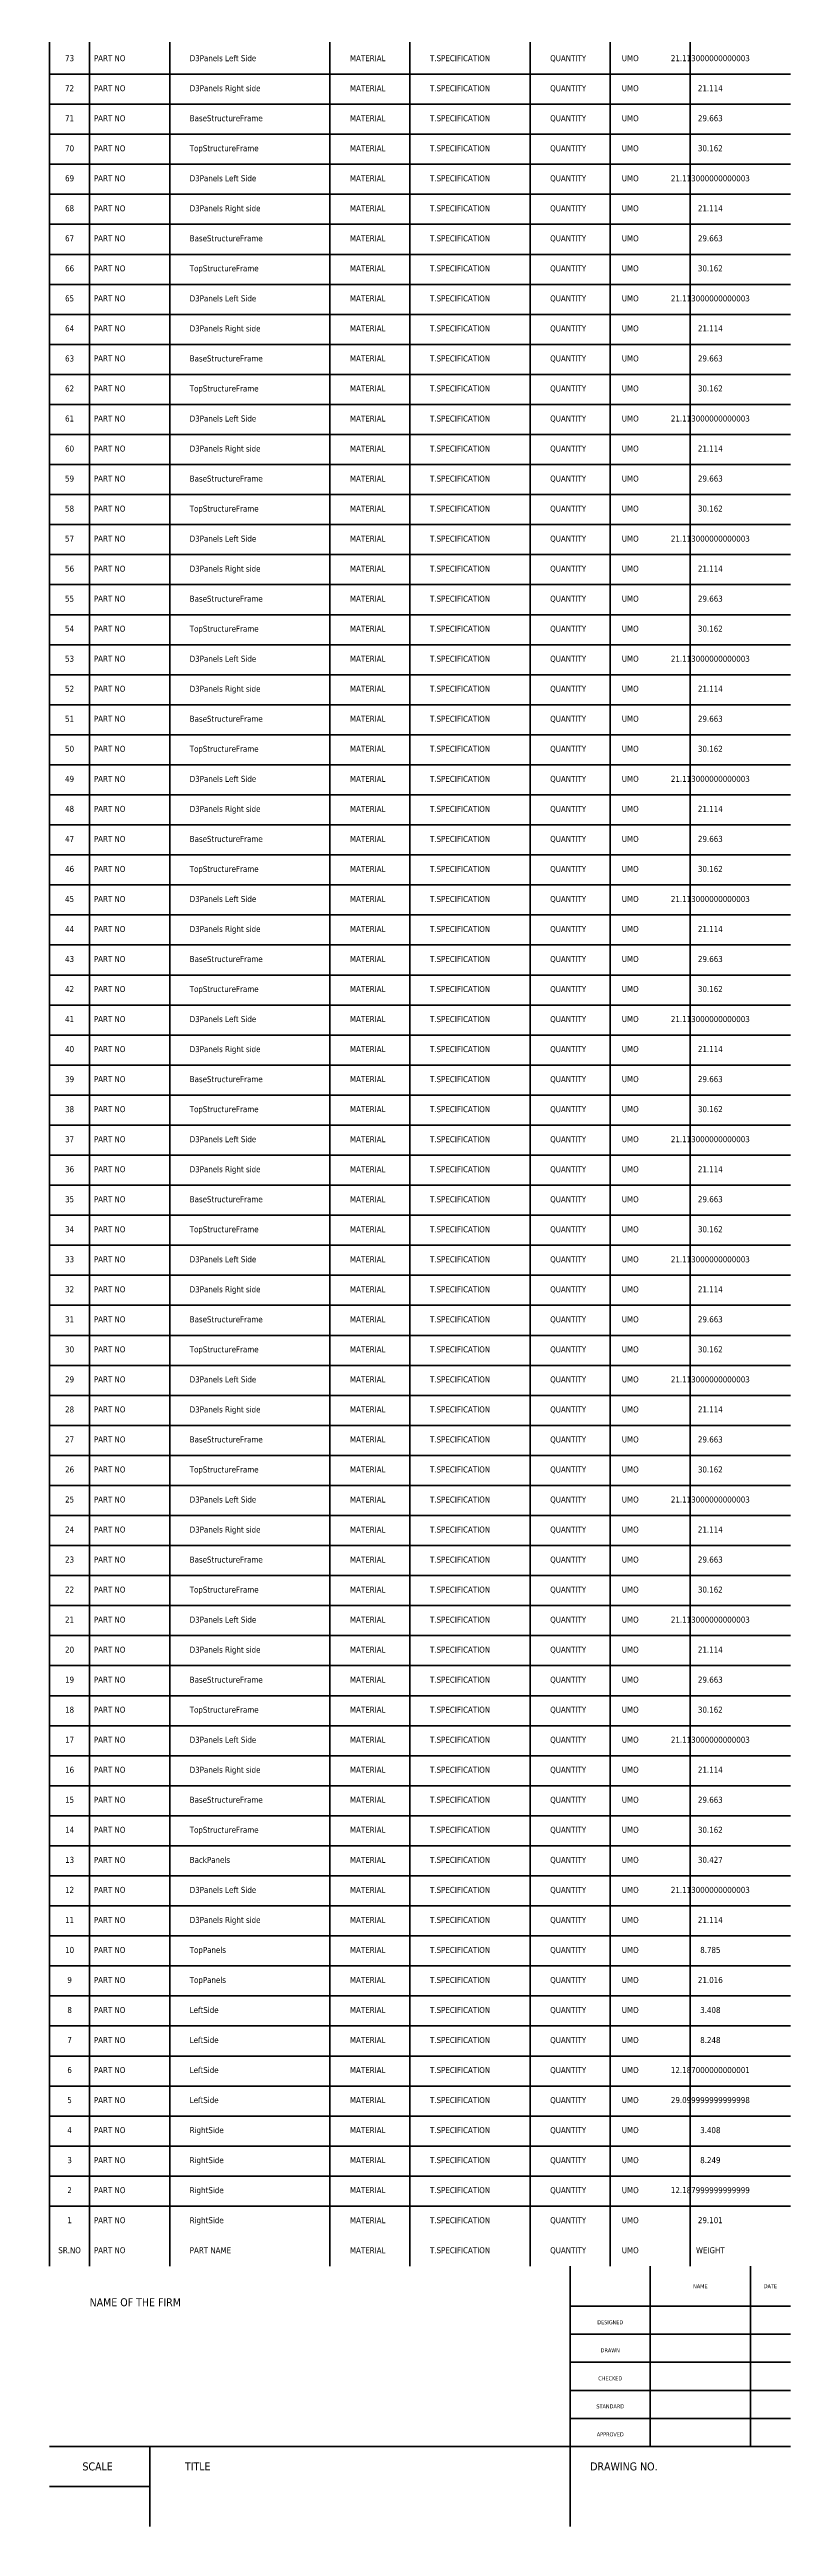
# Model space of a CAD drawing. Header units: metres. Extents: x 849 to 1219, y 30 to 9925.
# Drawn here: x 849 to 1219, y 30 to 1267 of the extents above; entities that cross this region are included whole.
import ezdxf
from ezdxf.enums import TextEntityAlignment as Align

# ---------------------------------------------------------------- set-up
doc = ezdxf.new("R2010")
doc.units = ezdxf.units.M
doc.layers.add('Default', color=7, linetype='Continuous', lineweight=50, true_color=0x000000)
doc.styles.add('Default', font='tahoma.ttf')

msp = doc.modelspace()

# ---------------------------------------------------------------- linework, layer by layer
at = {"layer": 'Default'}
for p, q in [((849, 160), (849, 9925)), ((869, 9925), (869, 160)), ((909, 9925), (909, 160)), ((989, 9925), (989, 160)), ((1029, 9925), (1029, 160)), ((1089, 9925), (1089, 160)), ((1129, 9925), (1129, 160)), ((1169, 9925), (1169, 160)), ((849, 1255), (1219, 1255)), ((849, 1240), (1219, 1240)), ((849, 1225), (1219, 1225)), ((849, 1210), (1219, 1210)), ((849, 1195), (1219, 1195)), ((849, 1180), (1219, 1180)), ((849, 1165), (1219, 1165)), ((849, 1150), (1219, 1150)), ((849, 1135), (1219, 1135)), ((849, 1120), (1219, 1120)), ((849, 1105), (1219, 1105)), ((849, 1090), (1219, 1090)), ((849, 1075), (1219, 1075)), ((849, 1060), (1219, 1060)), ((849, 1045), (1219, 1045)), ((849, 1030), (1219, 1030)), ((849, 1015), (1219, 1015)), ((849, 1000), (1219, 1000)), ((849, 985), (1219, 985)), ((849, 970), (1219, 970)), ((849, 955), (1219, 955)), ((849, 940), (1219, 940)), ((849, 925), (1219, 925)), ((849, 910), (1219, 910)), ((849, 895), (1219, 895)), ((849, 880), (1219, 880)), ((849, 865), (1219, 865)), ((849, 850), (1219, 850)), ((849, 835), (1219, 835)), ((849, 820), (1219, 820)), ((849, 805), (1219, 805)), ((849, 790), (1219, 790)), ((849, 775), (1219, 775)), ((849, 760), (1219, 760)), ((849, 745), (1219, 745)), ((849, 730), (1219, 730)), ((849, 715), (1219, 715)), ((849, 700), (1219, 700)), ((849, 685), (1219, 685)), ((849, 670), (1219, 670)), ((849, 655), (1219, 655)), ((849, 640), (1219, 640)), ((849, 625), (1219, 625)), ((849, 610), (1219, 610)), ((849, 595), (1219, 595)), ((849, 580), (1219, 580)), ((849, 565), (1219, 565)), ((849, 550), (1219, 550)), ((849, 535), (1219, 535)), ((849, 520), (1219, 520)), ((849, 505), (1219, 505)), ((849, 490), (1219, 490)), ((849, 475), (1219, 475)), ((849, 460), (1219, 460)), ((849, 445), (1219, 445)), ((849, 430), (1219, 430)), ((849, 415), (1219, 415)), ((849, 400), (1219, 400)), ((849, 385), (1219, 385)), ((849, 370), (1219, 370)), ((849, 355), (1219, 355)), ((849, 340), (1219, 340)), ((849, 325), (1219, 325)), ((849, 310), (1219, 310)), ((849, 295), (1219, 295)), ((849, 280), (1219, 280)), ((849, 265), (1219, 265)), ((849, 250), (1219, 250)), ((849, 235), (1219, 235)), ((849, 220), (1219, 220)), ((849, 205), (1219, 205)), ((849, 190), (1219, 190))]:
    msp.add_line(p, q, dxfattribs=at)
at = {"layer": 'Default', "color": 2, "transparency": 33554687}
for p, q in [((1109, 160), (1109, 30)), ((1149, 70), (1149, 160)), ((1199, 70), (1199, 160)), ((1109, 140), (1219, 140)), ((1109, 126), (1219, 126)), ((1109, 112), (1219, 112)), ((1109, 98), (1219, 98)), ((1109, 84), (1219, 84)), ((849, 70), (1219, 70)), ((899, 70), (899, 30)), ((849, 50), (899, 50))]:
    msp.add_line(p, q, dxfattribs=at)

# ---------------------------------------------------------------- texts
at = {"layer": 'Default', "style": 'Default'}
for s, p in [('73', (859, 1263)), ('PART NO', (879, 1263)), ('UMO', (1139, 1263)), ('21.113000000000003', (1179, 1263)), ('72', (859, 1248)), ('PART NO', (879, 1248)), ('UMO', (1139, 1248)), ('21.114', (1179, 1248)), ('71', (859, 1233)), ('PART NO', (879, 1233)), ('UMO', (1139, 1233)), ('29.663', (1179, 1233)), ('70', (859, 1218)), ('PART NO', (879, 1218)), ('UMO', (1139, 1218)), ('30.162', (1179, 1218)), ('69', (859, 1203)), ('PART NO', (879, 1203)), ('UMO', (1139, 1203)), ('21.113000000000003', (1179, 1203)), ('68', (859, 1188)), ('PART NO', (879, 1188)), ('UMO', (1139, 1188)), ('21.114', (1179, 1188)), ('67', (859, 1173)), ('PART NO', (879, 1173)), ('UMO', (1139, 1173)), ('29.663', (1179, 1173)), ('66', (859, 1158)), ('PART NO', (879, 1158)), ('UMO', (1139, 1158)), ('30.162', (1179, 1158)), ('65', (859, 1143)), ('PART NO', (879, 1143)), ('UMO', (1139, 1143)), ('21.113000000000003', (1179, 1143)), ('64', (859, 1128)), ('PART NO', (879, 1128)), ('UMO', (1139, 1128)), ('21.114', (1179, 1128)), ('63', (859, 1113)), ('PART NO', (879, 1113)), ('UMO', (1139, 1113)), ('29.663', (1179, 1113)), ('62', (859, 1098)), ('PART NO', (879, 1098)), ('UMO', (1139, 1098)), ('30.162', (1179, 1098)), ('61', (859, 1083)), ('PART NO', (879, 1083)), ('UMO', (1139, 1083)), ('21.113000000000003', (1179, 1083)), ('60', (859, 1068)), ('PART NO', (879, 1068)), ('UMO', (1139, 1068)), ('21.114', (1179, 1068)), ('59', (859, 1053)), ('PART NO', (879, 1053)), ('UMO', (1139, 1053)), ('29.663', (1179, 1053)), ('58', (859, 1038)), ('PART NO', (879, 1038)), ('UMO', (1139, 1038)), ('30.162', (1179, 1038)), ('57', (859, 1023)), ('PART NO', (879, 1023)), ('UMO', (1139, 1023)), ('21.113000000000003', (1179, 1023)), ('56', (859, 1008)), ('PART NO', (879, 1008)), ('UMO', (1139, 1008)), ('21.114', (1179, 1008)), ('55', (859, 993)), ('PART NO', (879, 993)), ('UMO', (1139, 993)), ('29.663', (1179, 993)), ('54', (859, 978)), ('PART NO', (879, 978)), ('UMO', (1139, 978)), ('30.162', (1179, 978)), ('53', (859, 963)), ('PART NO', (879, 963)), ('UMO', (1139, 963)), ('21.113000000000003', (1179, 963)), ('52', (859, 948)), ('PART NO', (879, 948)), ('UMO', (1139, 948)), ('21.114', (1179, 948)), ('51', (859, 933)), ('PART NO', (879, 933)), ('UMO', (1139, 933)), ('29.663', (1179, 933)), ('50', (859, 918)), ('PART NO', (879, 918)), ('UMO', (1139, 918)), ('30.162', (1179, 918)), ('49', (859, 903)), ('PART NO', (879, 903)), ('UMO', (1139, 903)), ('21.113000000000003', (1179, 903)), ('48', (859, 888)), ('PART NO', (879, 888)), ('UMO', (1139, 888)), ('21.114', (1179, 888)), ('47', (859, 873)), ('PART NO', (879, 873)), ('UMO', (1139, 873)), ('29.663', (1179, 873)), ('46', (859, 858)), ('PART NO', (879, 858)), ('UMO', (1139, 858)), ('30.162', (1179, 858)), ('45', (859, 843)), ('PART NO', (879, 843)), ('UMO', (1139, 843)), ('21.113000000000003', (1179, 843)), ('44', (859, 828)), ('PART NO', (879, 828)), ('UMO', (1139, 828)), ('21.114', (1179, 828)), ('43', (859, 813)), ('PART NO', (879, 813)), ('UMO', (1139, 813)), ('29.663', (1179, 813)), ('42', (859, 798)), ('PART NO', (879, 798)), ('UMO', (1139, 798)), ('30.162', (1179, 798)), ('41', (859, 783)), ('PART NO', (879, 783)), ('UMO', (1139, 783)), ('21.113000000000003', (1179, 783)), ('40', (859, 768)), ('PART NO', (879, 768)), ('UMO', (1139, 768)), ('21.114', (1179, 768)), ('39', (859, 753)), ('PART NO', (879, 753)), ('UMO', (1139, 753)), ('29.663', (1179, 753)), ('38', (859, 738)), ('PART NO', (879, 738)), ('UMO', (1139, 738)), ('30.162', (1179, 738)), ('37', (859, 723)), ('PART NO', (879, 723)), ('UMO', (1139, 723)), ('21.113000000000003', (1179, 723)), ('36', (859, 708)), ('PART NO', (879, 708)), ('UMO', (1139, 708)), ('21.114', (1179, 708)), ('35', (859, 693)), ('PART NO', (879, 693)), ('UMO', (1139, 693)), ('29.663', (1179, 693)), ('34', (859, 678)), ('PART NO', (879, 678)), ('UMO', (1139, 678)), ('30.162', (1179, 678)), ('33', (859, 663)), ('PART NO', (879, 663)), ('UMO', (1139, 663)), ('21.113000000000003', (1179, 663)), ('32', (859, 648)), ('PART NO', (879, 648)), ('UMO', (1139, 648)), ('21.114', (1179, 648)), ('31', (859, 633)), ('PART NO', (879, 633)), ('UMO', (1139, 633)), ('29.663', (1179, 633)), ('30', (859, 618)), ('PART NO', (879, 618)), ('UMO', (1139, 618)), ('30.162', (1179, 618)), ('29', (859, 603)), ('PART NO', (879, 603)), ('UMO', (1139, 603)), ('21.113000000000003', (1179, 603)), ('28', (859, 588)), ('PART NO', (879, 588)), ('UMO', (1139, 588)), ('21.114', (1179, 588)), ('27', (859, 573)), ('PART NO', (879, 573)), ('UMO', (1139, 573)), ('29.663', (1179, 573)), ('26', (859, 558)), ('PART NO', (879, 558)), ('UMO', (1139, 558)), ('30.162', (1179, 558)), ('25', (859, 543)), ('PART NO', (879, 543)), ('UMO', (1139, 543)), ('21.113000000000003', (1179, 543)), ('24', (859, 528)), ('PART NO', (879, 528)), ('UMO', (1139, 528)), ('21.114', (1179, 528)), ('23', (859, 513)), ('PART NO', (879, 513)), ('UMO', (1139, 513)), ('29.663', (1179, 513)), ('22', (859, 498)), ('PART NO', (879, 498)), ('UMO', (1139, 498)), ('30.162', (1179, 498)), ('21', (859, 483)), ('PART NO', (879, 483)), ('UMO', (1139, 483)), ('21.113000000000003', (1179, 483)), ('20', (859, 468)), ('PART NO', (879, 468)), ('UMO', (1139, 468)), ('21.114', (1179, 468)), ('19', (859, 453)), ('PART NO', (879, 453)), ('UMO', (1139, 453)), ('29.663', (1179, 453)), ('18', (859, 438)), ('PART NO', (879, 438)), ('UMO', (1139, 438)), ('30.162', (1179, 438)), ('17', (859, 423)), ('PART NO', (879, 423)), ('UMO', (1139, 423)), ('21.113000000000003', (1179, 423)), ('16', (859, 408)), ('PART NO', (879, 408)), ('UMO', (1139, 408)), ('21.114', (1179, 408)), ('15', (859, 393)), ('PART NO', (879, 393)), ('UMO', (1139, 393)), ('29.663', (1179, 393)), ('14', (859, 378)), ('PART NO', (879, 378)), ('UMO', (1139, 378)), ('30.162', (1179, 378)), ('13', (859, 363)), ('PART NO', (879, 363)), ('UMO', (1139, 363)), ('30.427', (1179, 363)), ('12', (859, 348)), ('PART NO', (879, 348)), ('UMO', (1139, 348)), ('21.113000000000003', (1179, 348)), ('11', (859, 333)), ('PART NO', (879, 333)), ('UMO', (1139, 333)), ('21.114', (1179, 333)), ('10', (859, 318)), ('PART NO', (879, 318)), ('UMO', (1139, 318)), ('8.785', (1179, 318)), ('9', (859, 303)), ('PART NO', (879, 303)), ('UMO', (1139, 303)), ('21.016', (1179, 303)), ('8', (859, 288)), ('PART NO', (879, 288)), ('UMO', (1139, 288)), ('3.408', (1179, 288)), ('7', (859, 273)), ('PART NO', (879, 273)), ('UMO', (1139, 273)), ('8.248', (1179, 273)), ('6', (859, 258)), ('PART NO', (879, 258)), ('UMO', (1139, 258)), ('12.187000000000001', (1179, 258)), ('5', (859, 243)), ('PART NO', (879, 243)), ('UMO', (1139, 243)), ('29.099999999999998', (1179, 243)), ('4', (859, 228)), ('PART NO', (879, 228)), ('UMO', (1139, 228)), ('3.408', (1179, 228)), ('3', (859, 213)), ('PART NO', (879, 213)), ('UMO', (1139, 213)), ('8.249', (1179, 213)), ('2', (859, 198)), ('PART NO', (879, 198)), ('UMO', (1139, 198)), ('12.187999999999999', (1179, 198)), ('1', (859, 183)), ('PART NO', (879, 183)), ('UMO', (1139, 183)), ('29.101', (1179, 183)), ('SR.NO', (859, 168)), ('PART NO', (879, 168)), ('UMO', (1139, 168)), ('WEIGHT', (1179, 168))]:
    msp.add_text(s, height=3, dxfattribs=at).set_placement(p, align=Align.MIDDLE_CENTER)
for s, p in [('D3Panels Left Side', (919, 1263)), ('MATERIAL', (999, 1263)), ('T.SPECIFICATION', (1039, 1263)), ('QUANTITY', (1099, 1263)), ('D3Panels Right side', (919, 1248)), ('MATERIAL', (999, 1248)), ('T.SPECIFICATION', (1039, 1248)), ('QUANTITY', (1099, 1248)), ('BaseStructureFrame', (919, 1233)), ('MATERIAL', (999, 1233)), ('T.SPECIFICATION', (1039, 1233)), ('QUANTITY', (1099, 1233)), ('TopStructureFrame', (919, 1218)), ('MATERIAL', (999, 1218)), ('T.SPECIFICATION', (1039, 1218)), ('QUANTITY', (1099, 1218)), ('D3Panels Left Side', (919, 1203)), ('MATERIAL', (999, 1203)), ('T.SPECIFICATION', (1039, 1203)), ('QUANTITY', (1099, 1203)), ('D3Panels Right side', (919, 1188)), ('MATERIAL', (999, 1188)), ('T.SPECIFICATION', (1039, 1188)), ('QUANTITY', (1099, 1188)), ('BaseStructureFrame', (919, 1173)), ('MATERIAL', (999, 1173)), ('T.SPECIFICATION', (1039, 1173)), ('QUANTITY', (1099, 1173)), ('TopStructureFrame', (919, 1158)), ('MATERIAL', (999, 1158)), ('T.SPECIFICATION', (1039, 1158)), ('QUANTITY', (1099, 1158)), ('D3Panels Left Side', (919, 1143)), ('MATERIAL', (999, 1143)), ('T.SPECIFICATION', (1039, 1143)), ('QUANTITY', (1099, 1143)), ('D3Panels Right side', (919, 1128)), ('MATERIAL', (999, 1128)), ('T.SPECIFICATION', (1039, 1128)), ('QUANTITY', (1099, 1128)), ('BaseStructureFrame', (919, 1113)), ('MATERIAL', (999, 1113)), ('T.SPECIFICATION', (1039, 1113)), ('QUANTITY', (1099, 1113)), ('TopStructureFrame', (919, 1098)), ('MATERIAL', (999, 1098)), ('T.SPECIFICATION', (1039, 1098)), ('QUANTITY', (1099, 1098)), ('D3Panels Left Side', (919, 1083)), ('MATERIAL', (999, 1083)), ('T.SPECIFICATION', (1039, 1083)), ('QUANTITY', (1099, 1083)), ('D3Panels Right side', (919, 1068)), ('MATERIAL', (999, 1068)), ('T.SPECIFICATION', (1039, 1068)), ('QUANTITY', (1099, 1068)), ('BaseStructureFrame', (919, 1053)), ('MATERIAL', (999, 1053)), ('T.SPECIFICATION', (1039, 1053)), ('QUANTITY', (1099, 1053)), ('TopStructureFrame', (919, 1038)), ('MATERIAL', (999, 1038)), ('T.SPECIFICATION', (1039, 1038)), ('QUANTITY', (1099, 1038)), ('D3Panels Left Side', (919, 1023)), ('MATERIAL', (999, 1023)), ('T.SPECIFICATION', (1039, 1023)), ('QUANTITY', (1099, 1023)), ('D3Panels Right side', (919, 1008)), ('MATERIAL', (999, 1008)), ('T.SPECIFICATION', (1039, 1008)), ('QUANTITY', (1099, 1008)), ('BaseStructureFrame', (919, 993)), ('MATERIAL', (999, 993)), ('T.SPECIFICATION', (1039, 993)), ('QUANTITY', (1099, 993)), ('TopStructureFrame', (919, 978)), ('MATERIAL', (999, 978)), ('T.SPECIFICATION', (1039, 978)), ('QUANTITY', (1099, 978)), ('D3Panels Left Side', (919, 963)), ('MATERIAL', (999, 963)), ('T.SPECIFICATION', (1039, 963)), ('QUANTITY', (1099, 963)), ('D3Panels Right side', (919, 948)), ('MATERIAL', (999, 948)), ('T.SPECIFICATION', (1039, 948)), ('QUANTITY', (1099, 948)), ('BaseStructureFrame', (919, 933)), ('MATERIAL', (999, 933)), ('T.SPECIFICATION', (1039, 933)), ('QUANTITY', (1099, 933)), ('TopStructureFrame', (919, 918)), ('MATERIAL', (999, 918)), ('T.SPECIFICATION', (1039, 918)), ('QUANTITY', (1099, 918)), ('D3Panels Left Side', (919, 903)), ('MATERIAL', (999, 903)), ('T.SPECIFICATION', (1039, 903)), ('QUANTITY', (1099, 903)), ('D3Panels Right side', (919, 888)), ('MATERIAL', (999, 888)), ('T.SPECIFICATION', (1039, 888)), ('QUANTITY', (1099, 888)), ('BaseStructureFrame', (919, 873)), ('MATERIAL', (999, 873)), ('T.SPECIFICATION', (1039, 873)), ('QUANTITY', (1099, 873)), ('TopStructureFrame', (919, 858)), ('MATERIAL', (999, 858)), ('T.SPECIFICATION', (1039, 858)), ('QUANTITY', (1099, 858)), ('D3Panels Left Side', (919, 843)), ('MATERIAL', (999, 843)), ('T.SPECIFICATION', (1039, 843)), ('QUANTITY', (1099, 843)), ('D3Panels Right side', (919, 828)), ('MATERIAL', (999, 828)), ('T.SPECIFICATION', (1039, 828)), ('QUANTITY', (1099, 828)), ('BaseStructureFrame', (919, 813)), ('MATERIAL', (999, 813)), ('T.SPECIFICATION', (1039, 813)), ('QUANTITY', (1099, 813)), ('TopStructureFrame', (919, 798)), ('MATERIAL', (999, 798)), ('T.SPECIFICATION', (1039, 798)), ('QUANTITY', (1099, 798)), ('D3Panels Left Side', (919, 783)), ('MATERIAL', (999, 783)), ('T.SPECIFICATION', (1039, 783)), ('QUANTITY', (1099, 783)), ('D3Panels Right side', (919, 768)), ('MATERIAL', (999, 768)), ('T.SPECIFICATION', (1039, 768)), ('QUANTITY', (1099, 768)), ('BaseStructureFrame', (919, 753)), ('MATERIAL', (999, 753)), ('T.SPECIFICATION', (1039, 753)), ('QUANTITY', (1099, 753)), ('TopStructureFrame', (919, 738)), ('MATERIAL', (999, 738)), ('T.SPECIFICATION', (1039, 738)), ('QUANTITY', (1099, 738)), ('D3Panels Left Side', (919, 723)), ('MATERIAL', (999, 723)), ('T.SPECIFICATION', (1039, 723)), ('QUANTITY', (1099, 723)), ('D3Panels Right side', (919, 708)), ('MATERIAL', (999, 708)), ('T.SPECIFICATION', (1039, 708)), ('QUANTITY', (1099, 708)), ('BaseStructureFrame', (919, 693)), ('MATERIAL', (999, 693)), ('T.SPECIFICATION', (1039, 693)), ('QUANTITY', (1099, 693)), ('TopStructureFrame', (919, 678)), ('MATERIAL', (999, 678)), ('T.SPECIFICATION', (1039, 678)), ('QUANTITY', (1099, 678)), ('D3Panels Left Side', (919, 663)), ('MATERIAL', (999, 663)), ('T.SPECIFICATION', (1039, 663)), ('QUANTITY', (1099, 663)), ('D3Panels Right side', (919, 648)), ('MATERIAL', (999, 648)), ('T.SPECIFICATION', (1039, 648)), ('QUANTITY', (1099, 648)), ('BaseStructureFrame', (919, 633)), ('MATERIAL', (999, 633)), ('T.SPECIFICATION', (1039, 633)), ('QUANTITY', (1099, 633)), ('TopStructureFrame', (919, 618)), ('MATERIAL', (999, 618)), ('T.SPECIFICATION', (1039, 618)), ('QUANTITY', (1099, 618)), ('D3Panels Left Side', (919, 603)), ('MATERIAL', (999, 603)), ('T.SPECIFICATION', (1039, 603)), ('QUANTITY', (1099, 603)), ('D3Panels Right side', (919, 588)), ('MATERIAL', (999, 588)), ('T.SPECIFICATION', (1039, 588)), ('QUANTITY', (1099, 588)), ('BaseStructureFrame', (919, 573)), ('MATERIAL', (999, 573)), ('T.SPECIFICATION', (1039, 573)), ('QUANTITY', (1099, 573)), ('TopStructureFrame', (919, 558)), ('MATERIAL', (999, 558)), ('T.SPECIFICATION', (1039, 558)), ('QUANTITY', (1099, 558)), ('D3Panels Left Side', (919, 543)), ('MATERIAL', (999, 543)), ('T.SPECIFICATION', (1039, 543)), ('QUANTITY', (1099, 543)), ('D3Panels Right side', (919, 528)), ('MATERIAL', (999, 528)), ('T.SPECIFICATION', (1039, 528)), ('QUANTITY', (1099, 528)), ('BaseStructureFrame', (919, 513)), ('MATERIAL', (999, 513)), ('T.SPECIFICATION', (1039, 513)), ('QUANTITY', (1099, 513)), ('TopStructureFrame', (919, 498)), ('MATERIAL', (999, 498)), ('T.SPECIFICATION', (1039, 498)), ('QUANTITY', (1099, 498)), ('D3Panels Left Side', (919, 483)), ('MATERIAL', (999, 483)), ('T.SPECIFICATION', (1039, 483)), ('QUANTITY', (1099, 483)), ('D3Panels Right side', (919, 468)), ('MATERIAL', (999, 468)), ('T.SPECIFICATION', (1039, 468)), ('QUANTITY', (1099, 468)), ('BaseStructureFrame', (919, 453)), ('MATERIAL', (999, 453)), ('T.SPECIFICATION', (1039, 453)), ('QUANTITY', (1099, 453)), ('TopStructureFrame', (919, 438)), ('MATERIAL', (999, 438)), ('T.SPECIFICATION', (1039, 438)), ('QUANTITY', (1099, 438)), ('D3Panels Left Side', (919, 423)), ('MATERIAL', (999, 423)), ('T.SPECIFICATION', (1039, 423)), ('QUANTITY', (1099, 423)), ('D3Panels Right side', (919, 408)), ('MATERIAL', (999, 408)), ('T.SPECIFICATION', (1039, 408)), ('QUANTITY', (1099, 408)), ('BaseStructureFrame', (919, 393)), ('MATERIAL', (999, 393)), ('T.SPECIFICATION', (1039, 393)), ('QUANTITY', (1099, 393)), ('TopStructureFrame', (919, 378)), ('MATERIAL', (999, 378)), ('T.SPECIFICATION', (1039, 378)), ('QUANTITY', (1099, 378)), ('BackPanels', (919, 363)), ('MATERIAL', (999, 363)), ('T.SPECIFICATION', (1039, 363)), ('QUANTITY', (1099, 363)), ('D3Panels Left Side', (919, 348)), ('MATERIAL', (999, 348)), ('T.SPECIFICATION', (1039, 348)), ('QUANTITY', (1099, 348)), ('D3Panels Right side', (919, 333)), ('MATERIAL', (999, 333)), ('T.SPECIFICATION', (1039, 333)), ('QUANTITY', (1099, 333)), ('TopPanels', (919, 318)), ('MATERIAL', (999, 318)), ('T.SPECIFICATION', (1039, 318)), ('QUANTITY', (1099, 318)), ('TopPanels', (919, 303)), ('MATERIAL', (999, 303)), ('T.SPECIFICATION', (1039, 303)), ('QUANTITY', (1099, 303)), ('LeftSide', (919, 288)), ('MATERIAL', (999, 288)), ('T.SPECIFICATION', (1039, 288)), ('QUANTITY', (1099, 288)), ('LeftSide', (919, 273)), ('MATERIAL', (999, 273)), ('T.SPECIFICATION', (1039, 273)), ('QUANTITY', (1099, 273)), ('LeftSide', (919, 258)), ('MATERIAL', (999, 258)), ('T.SPECIFICATION', (1039, 258)), ('QUANTITY', (1099, 258)), ('LeftSide', (919, 243)), ('MATERIAL', (999, 243)), ('T.SPECIFICATION', (1039, 243)), ('QUANTITY', (1099, 243)), ('RightSide', (919, 228)), ('MATERIAL', (999, 228)), ('T.SPECIFICATION', (1039, 228)), ('QUANTITY', (1099, 228)), ('RightSide', (919, 213)), ('MATERIAL', (999, 213)), ('T.SPECIFICATION', (1039, 213)), ('QUANTITY', (1099, 213)), ('RightSide', (919, 198)), ('MATERIAL', (999, 198)), ('T.SPECIFICATION', (1039, 198)), ('QUANTITY', (1099, 198)), ('RightSide', (919, 183)), ('MATERIAL', (999, 183)), ('T.SPECIFICATION', (1039, 183)), ('QUANTITY', (1099, 183)), ('PART NAME', (919, 168)), ('MATERIAL', (999, 168)), ('T.SPECIFICATION', (1039, 168)), ('QUANTITY', (1099, 168))]:
    msp.add_text(s, height=3, dxfattribs=at).set_placement(p, align=Align.MIDDLE_LEFT)
at = {"layer": 'Default', "color": 2, "transparency": 33554687, "style": 'Default'}
for s, height, p in [('NAME', 2, (1174, 150)), ('DATE', 2, (1209, 150)), ('DESIGNED', 2, (1129, 132)), ('DRAWN', 2, (1129, 118)), ('CHECKED', 2, (1129, 104)), ('STANDARD', 2, (1129, 90)), ('APPROVED', 2, (1129, 76)), ('SCALE', 4, (873, 60)), ('TITLE', 4, (923, 60))]:
    msp.add_text(s, height=height, dxfattribs=at).set_placement(p, align=Align.MIDDLE_CENTER)
msp.add_text('NAME OF THE FIRM', height=4, dxfattribs=at).set_placement((869, 140))
msp.add_text('DRAWING NO.', height=4, dxfattribs=at).set_placement((1119, 60), align=Align.MIDDLE_LEFT)

doc.saveas('drawing.dxf')
